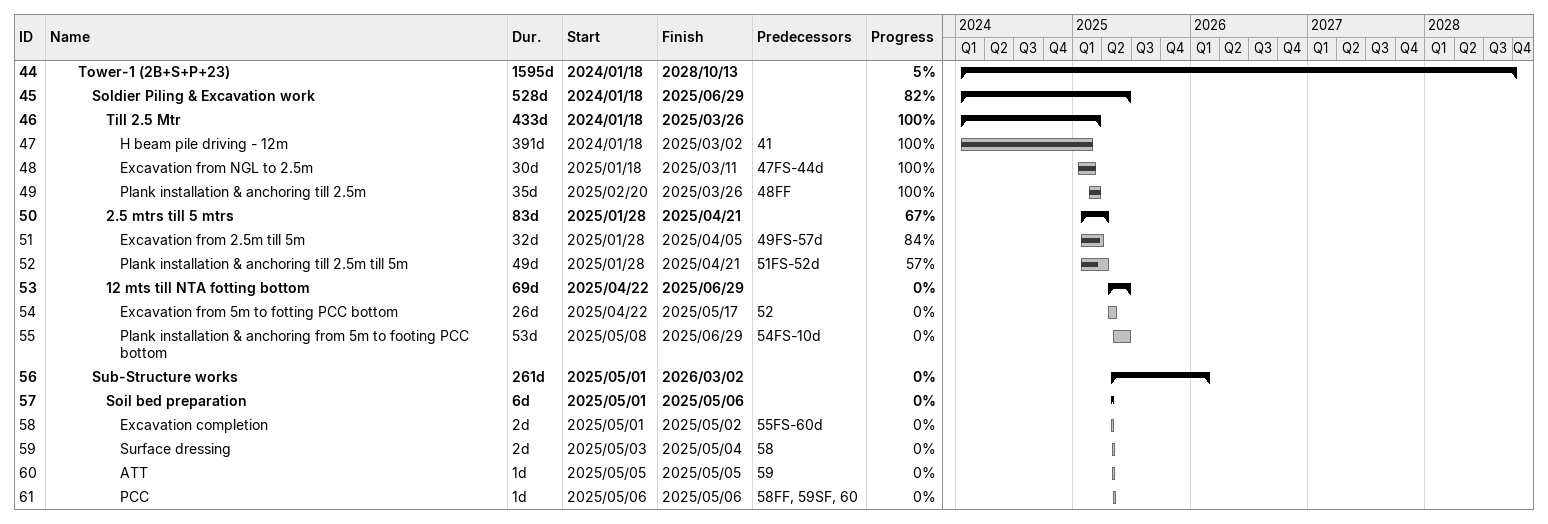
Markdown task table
| ID | Level | Task | Duration | Start | Finish | Predecessors | % complete |
|---|---|---|---|---|---|---|---|
| 44 | 3 | **Tower-1 (2B+S+P+23)** | 1595d | 2024-01-18 | 2028-10-13 |  | 5 |
| 45 | 4 | **Soldier Piling & Excavation work** | 528d | 2024-01-18 | 2025-06-29 |  | 82 |
| 46 | 5 | **Till 2.5 Mtr** | 433d | 2024-01-18 | 2025-03-26 |  | 100 |
| 47 | 6 | H beam pile driving - 12m | 391d | 2024-01-18 | 2025-03-02 | 41 | 100 |
| 48 | 6 | Excavation from NGL to 2.5m | 30d | 2025-01-18 | 2025-03-11 | 47FS-44d | 100 |
| 49 | 6 | Plank installation & anchoring till 2.5m | 35d | 2025-02-20 | 2025-03-26 | 48FF | 100 |
| 50 | 5 | **2.5 mtrs till 5 mtrs** | 83d | 2025-01-28 | 2025-04-21 |  | 67 |
| 51 | 6 | Excavation from 2.5m till 5m | 32d | 2025-01-28 | 2025-04-05 | 49FS-57d | 84 |
| 52 | 6 | Plank installation & anchoring till 2.5m till 5m | 49d | 2025-01-28 | 2025-04-21 | 51FS-52d | 57 |
| 53 | 5 | **12 mts till NTA fotting bottom** | 69d | 2025-04-22 | 2025-06-29 |  | 0 |
| 54 | 6 | Excavation from 5m to fotting PCC bottom | 26d | 2025-04-22 | 2025-05-17 | 52 | 0 |
| 55 | 6 | Plank installation & anchoring from 5m to footing PCC bottom | 53d | 2025-05-08 | 2025-06-29 | 54FS-10d | 0 |
| 56 | 4 | **Sub-Structure works** | 261d | 2025-05-01 | 2026-03-02 |  | 0 |
| 57 | 5 | **Soil bed preparation** | 6d | 2025-05-01 | 2025-05-06 |  | 0 |
| 58 | 6 | Excavation completion | 2d | 2025-05-01 | 2025-05-02 | 55FS-60d | 0 |
| 59 | 6 | Surface dressing | 2d | 2025-05-03 | 2025-05-04 | 58 | 0 |
| 60 | 6 | ATT | 1d | 2025-05-05 | 2025-05-05 | 59 | 0 |
| 61 | 6 | PCC | 1d | 2025-05-06 | 2025-05-06 | 58FF, 59SF, 60 | 0 |
